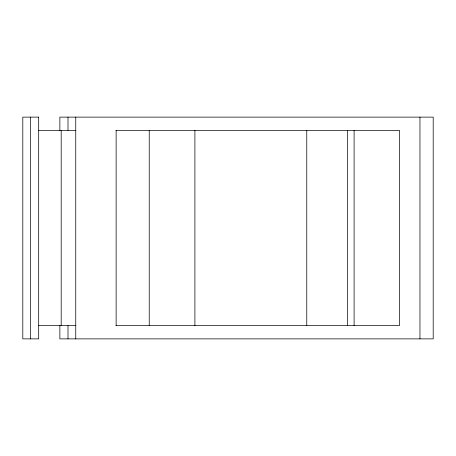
<?xml version="1.0" encoding="UTF-8"?>
<svg xmlns="http://www.w3.org/2000/svg" width="456" height="456" viewBox="0 0 456 456"><rect width="100%" height="100%" fill="white"/><g stroke="black" fill="none" stroke-linecap="round" stroke-linejoin="round"><path stroke-width="0.68" d="M38.515 130.365L75.753 130.365M115.921 130.365L399.456 130.365L399.439 325.635L115.921 325.635M38.515 325.635L75.753 325.635M419.959 117.124L419.959 338.876M354.101 130.365L354.101 325.635M347.478 130.365L347.478 325.635M306.768 130.365L306.768 325.635M194.906 130.365L194.906 325.635M149.232 130.365L149.232 325.635M116.132 130.365L116.132 325.635M75.753 117.124L75.753 338.876M68.001 117.124L68.001 130.365M68.001 325.635L68.001 338.876M61.189 130.365L61.189 325.635M59.867 130.365L59.867 117.124L433.2 117.124L433.2 338.876L59.867 338.876L59.867 325.635M30.558 117.124L30.558 338.876M38.686 117.124L22.8 117.124L22.8 338.876L38.686 338.876L38.686 117.124"/></g></svg>
